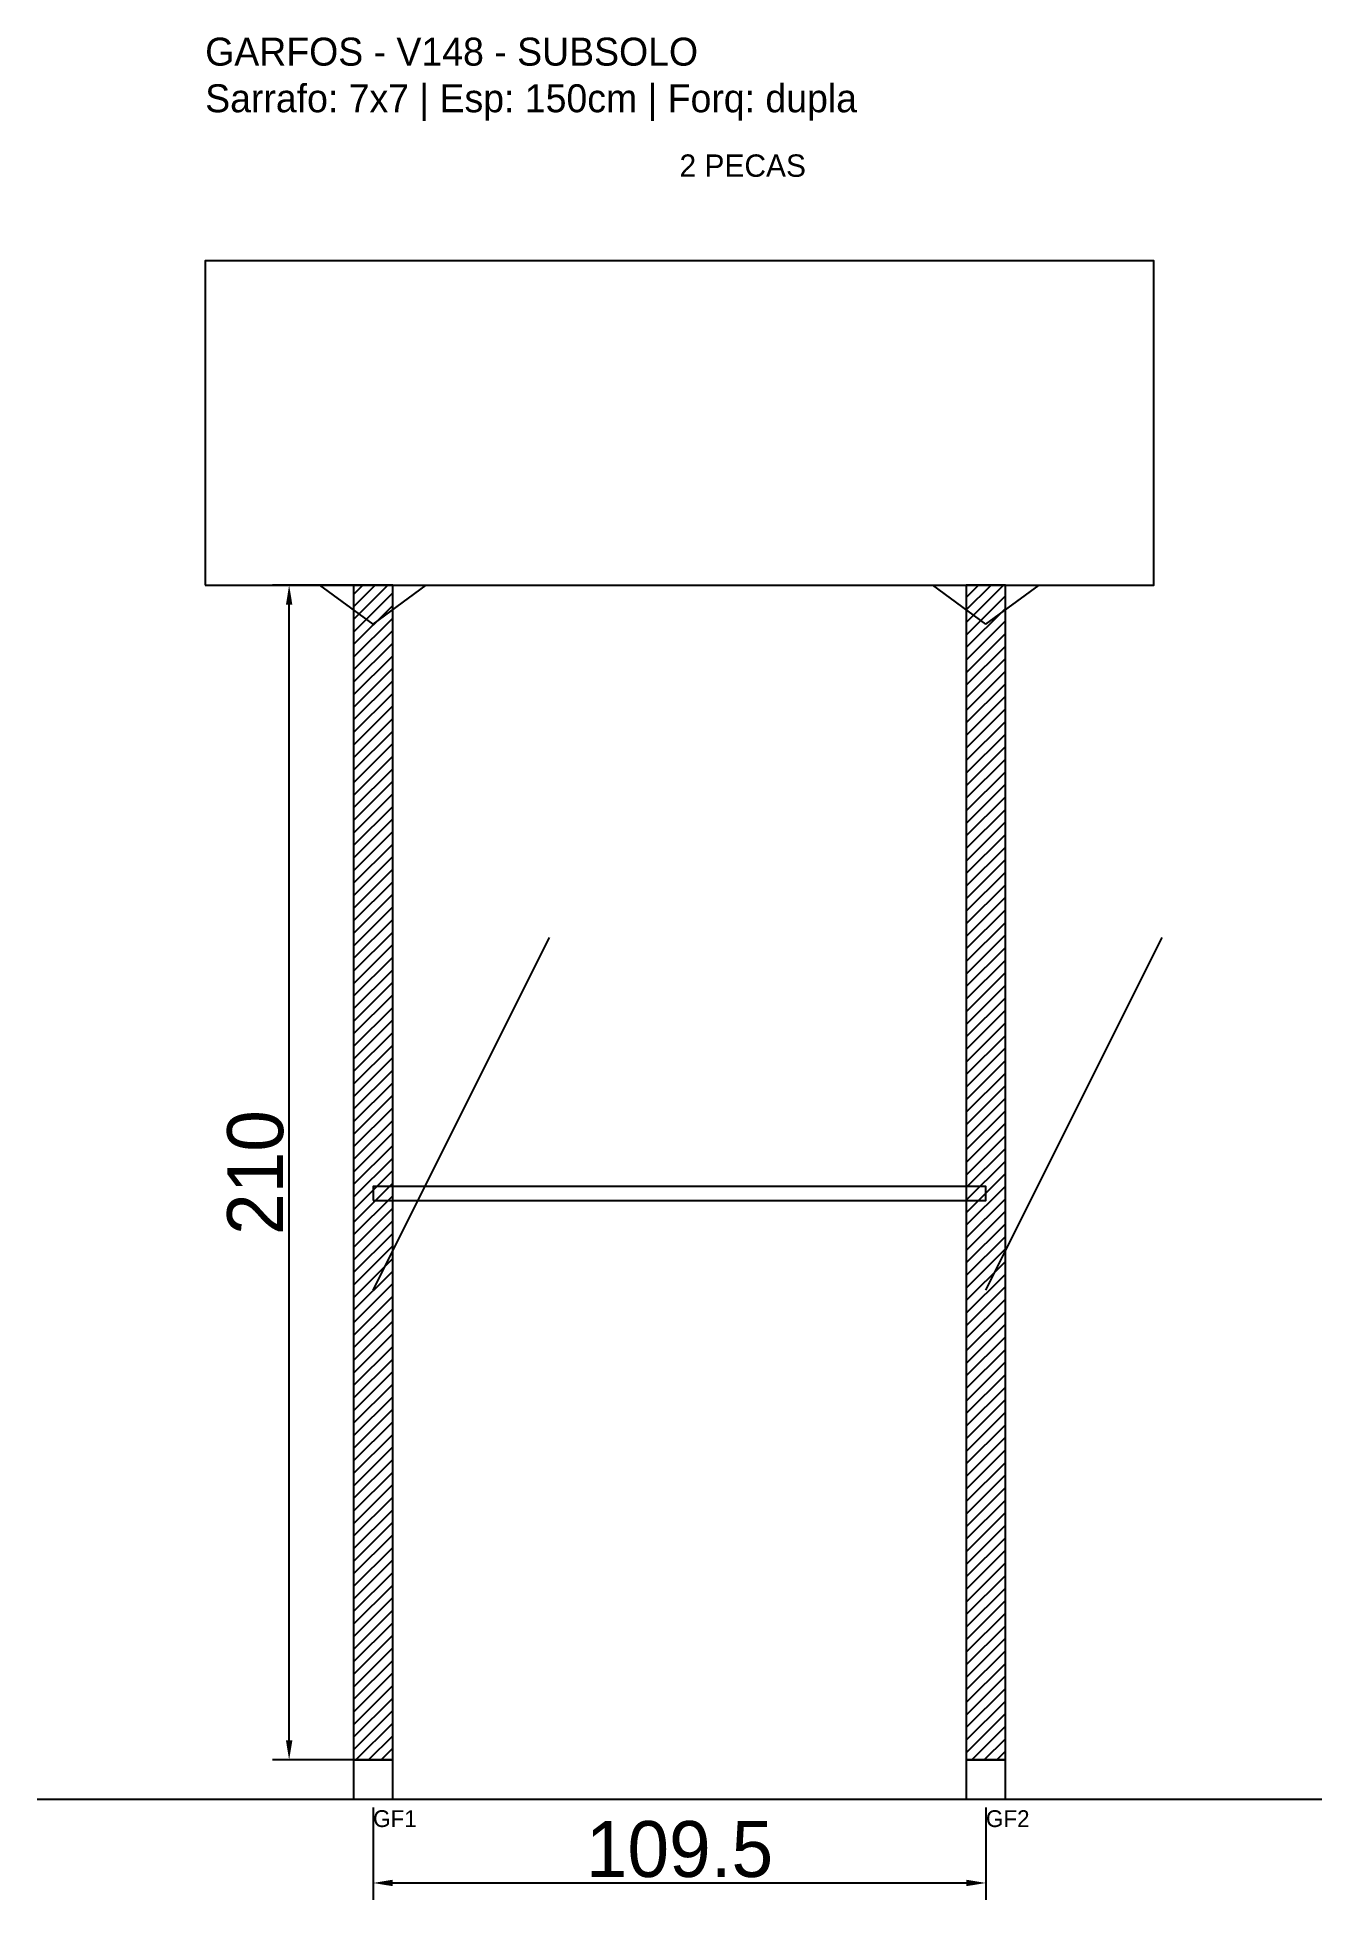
# Model space of a CAD drawing. Header units: metres. Extents: x -30 to 199, y -25 to 308.
import ezdxf

# ---------------------------------------------------------------- set-up
doc = ezdxf.new("R2010")
doc.units = ezdxf.units.M
for name, color, linetype in [('BARRA_ANCORAGEM', 1, 'Continuous'), ('COTA', 241, 'Continuous'), ('GARFOS OK', 3, 'Continuous'), ('NOME DA VIGA', 6, 'Continuous'), ('SARR_7x7', 40, 'Continuous'), ('TIRAS REESCORAMENTO', 252, 'Continuous'), ('VIGAS', 3, 'Continuous')]:
    doc.layers.add(name, color=color, linetype=linetype)
doc.dimstyles.new('EZ DXF', dxfattribs={"dimtxt": 10, "dimasz": 3.5, "dimexe": 3, "dimexo": 1.5, "dimgap": 1, "dimtad": 1, "dimdec": 1, "dimdsep": 46, "dimcen": 2.5, "dimazin": 3, "dimtfac": 1, "dimtmove": 0, "dimatfit": 3})

msp = doc.modelspace()

# ---------------------------------------------------------------- hatches: boundary and pattern name
at = {"layer": 'COTA'}
h = msp.add_hatch(dxfattribs=at)
h.set_pattern_fill('ANSI31', scale=0.5)
h.paths.add_polyline_path([(26.5, 0), (33.5, 0), (33.5, 210), (26.5, 210)])
h = msp.add_hatch(dxfattribs=at)
h.set_pattern_fill('ANSI31', scale=0.5)
h.paths.add_polyline_path([(135.982399, 0), (142.982399, 0), (142.982399, 210), (135.982399, 210)])

# ---------------------------------------------------------------- linework, layer by layer
at = {"layer": 'BARRA_ANCORAGEM'}
for p, q in [((30, 84), (61.5, 147)), ((139.482399, 84), (170.982399, 147))]:
    msp.add_line(p, q, dxfattribs=at)
at = {"layer": 'GARFOS OK'}
for p, q in [((30, 203), (20.5, 210)), ((20.5, 210), (39.5, 210)), ((30, 203), (39.5, 210)), ((139.482399, 203), (129.982399, 210)), ((129.982399, 210), (148.982399, 210)), ((139.482399, 203), (148.982399, 210))]:
    msp.add_line(p, q, dxfattribs=at)
at = {"layer": 'GARFOS OK', "linetype": 'CONTINUOUS'}
msp.add_line((-30, -7), (199.482399, -7), dxfattribs=at)
at = {"layer": 'GARFOS OK'}
for points in [[(26.5, 0), (33.5, 0), (33.5, 210), (26.5, 210), (26.5, 0)], [(135.982399, 0), (142.982399, 0), (142.982399, 210), (135.982399, 210), (135.982399, 0)]]:
    msp.add_lwpolyline(points, dxfattribs=at)
at = {"layer": 'SARR_7x7'}
for points in [[(26.5, -7), (33.5, -7), (33.5, 0), (26.5, 0), (26.5, -7)], [(135.982399, -7), (142.982399, -7), (142.982399, 0), (135.982399, 0), (135.982399, -7)]]:
    msp.add_lwpolyline(points, dxfattribs=at)
at = {"layer": 'TIRAS REESCORAMENTO'}
msp.add_lwpolyline([(30, 100), (139.482399, 100), (139.482399, 102.5), (30, 102.5), (30, 100)], dxfattribs=at)
at = {"layer": 'VIGAS'}
msp.add_lwpolyline([(0, 210), (169.482399, 210), (169.482399, 268), (0, 268), (0, 210)], dxfattribs=at)

# ---------------------------------------------------------------- texts
at = {"layer": 'NOME DA VIGA'}
for s, height, p in [('2 PECAS', 4, (84.741199, 283)), ('GF1', 3, (30, -12)), ('GF2', 3, (139.482399, -12))]:
    msp.add_text(s, height=height, dxfattribs=at).set_placement(p)
at = {"layer": 'NOME DA VIGA', "insert": (0, 293), "char_height": 5, "attachment_point": 7}
msp.add_mtext('GARFOS - V148 - SUBSOLO\\PSarrafo: 7x7 | Esp: 150cm | Forq: dupla', dxfattribs=at)

# ---------------------------------------------------------------- dimensions: what is measured, and where the dimension line sits
at = {"layer": 'COTA'}
msp.add_linear_dim(base=(15, 0), p1=(30, 0), p2=(30, 210), angle=90, dimstyle='EZ DXF', dxfattribs=at).render()
msp.add_linear_dim(base=(30, -22), p1=(30, -7), p2=(139.482399, -7), dimstyle='EZ DXF', dxfattribs=at).render()

doc.saveas('drawing.dxf')
